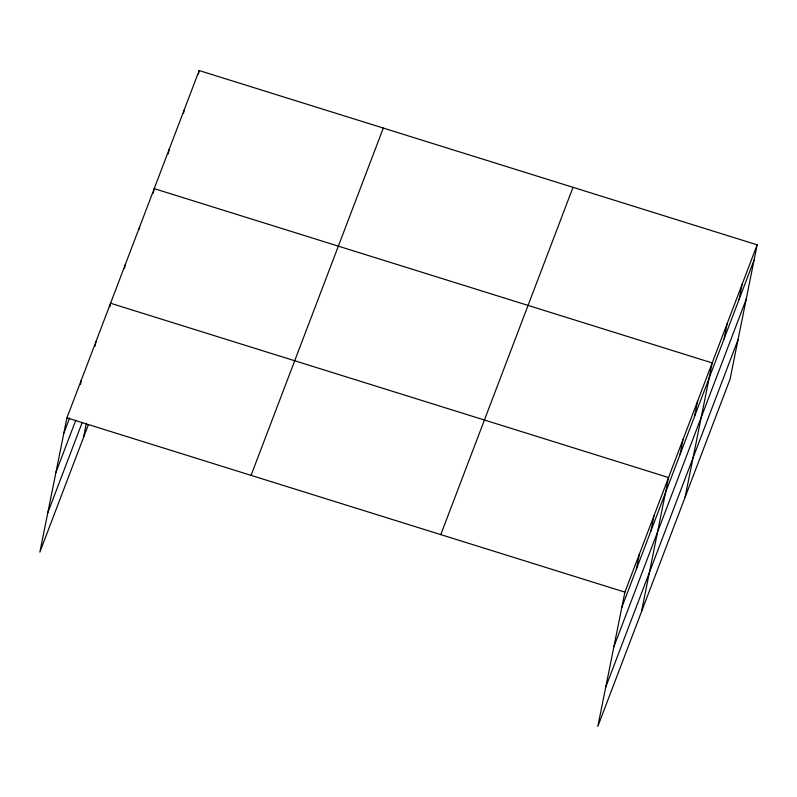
<?xml version="1.0" encoding="UTF-8"?>
<svg xmlns="http://www.w3.org/2000/svg" width="797" height="797" viewBox="0 0 797 797"><rect width="100%" height="100%" fill="white"/><g stroke="black" fill="none" stroke-linecap="round" stroke-linejoin="round"><path stroke-width="1.2" d="M757.15 244.838L624.898 592.131L597.82 726.446L730.072 379.153L757.15 244.838L199.18 70.554L66.928 417.847L39.85 552.162L88.337 424.821M80.537 384.323L81.483 379.641M95.082 346.127L96.029 341.445M83.496 437.553L86.375 423.257M109.866 306.755L110.574 303.239L668.544 477.533L641.455 611.837M124.412 268.549L125.119 265.032M139.196 229.177L139.674 226.836M153.273 193.312L154.22 188.63L712.189 362.924L685.101 497.238M168.267 153.951L169.203 149.268M183.489 113.423L184.197 109.916M198.473 74.061L199.18 70.554M636.375 569.148L639.443 553.935M650.93 530.951L653.998 515.729M680.02 454.539L683.089 439.326M694.566 416.343L697.634 401.12M724.104 338.775L727.173 323.562M739.098 299.413L742.166 284.2M63.86 433.06L69.598 418.017M55.939 472.362L75.775 420.268M47.77 512.86L82.161 422.559M251.065 475.361L383.317 128.068M440.771 534.618L573.023 187.325M621.829 607.354L754.082 260.061M613.909 646.656L746.161 299.363M605.74 687.144L737.992 339.851M66.928 417.847L624.898 592.131"/></g></svg>
